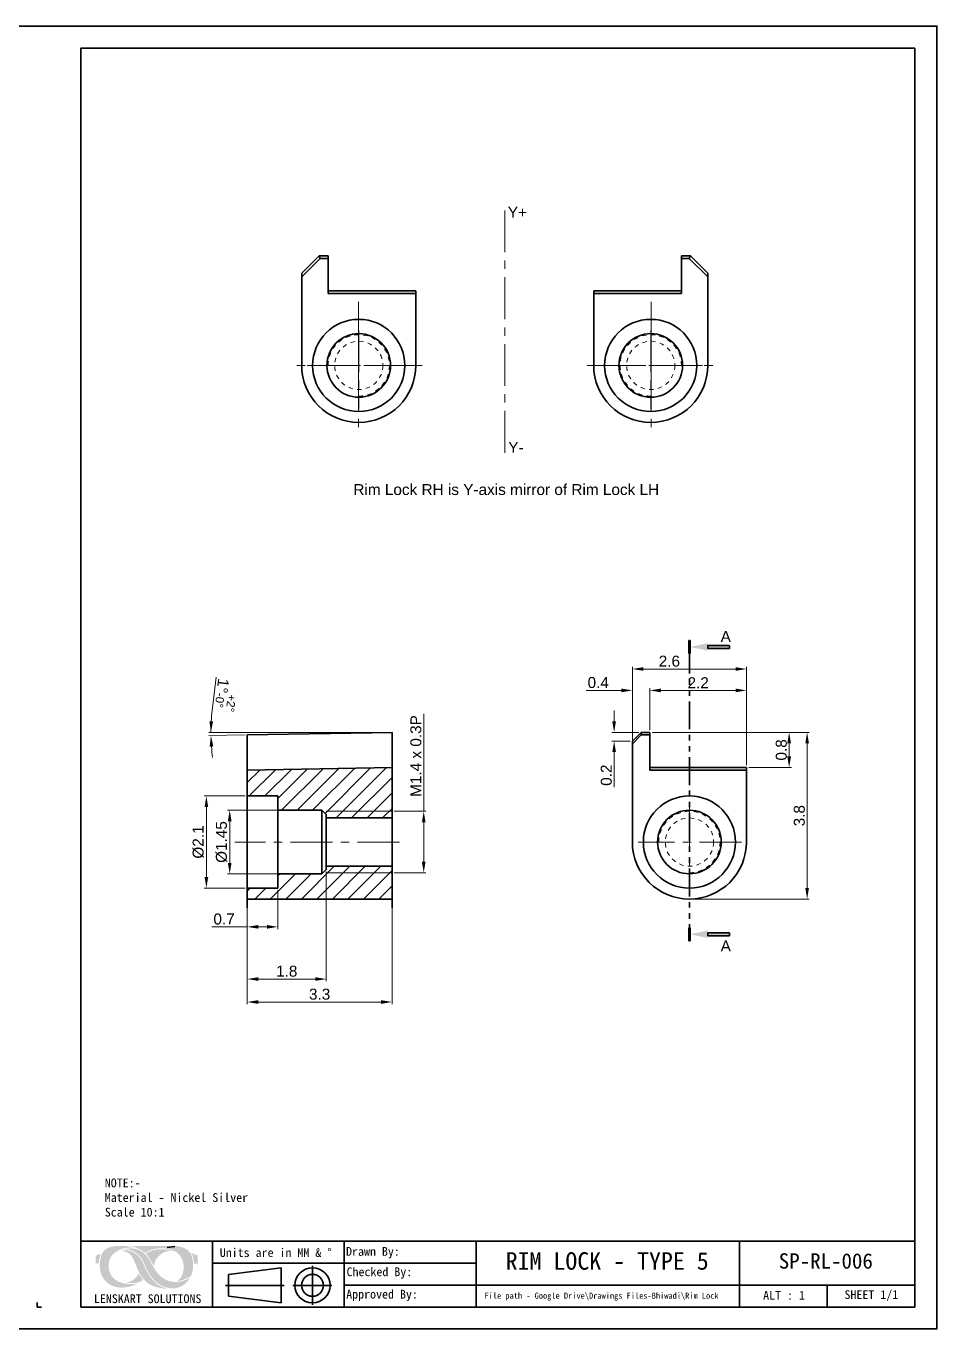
# Model space of a CAD drawing. Header units: millimetres. Extents: x 219 to 785, y 160 to 284.
# Drawn here: x 764.66 to 785.41, y 225.77 to 255.47 of the extents above; entities that cross this region are included whole.
import ezdxf
from ezdxf.enums import TextEntityAlignment as Align

# ---------------------------------------------------------------- set-up
doc = ezdxf.new("R2010")
doc.units = ezdxf.units.MM
for name, pattern in [('CENTER', [50.8, 31.75, -6.35, 6.35, -6.35]), ('HIDDEN', [0.075, 0.05, -0.025]), ('PHANTOM', [63.5, 31.75, -6.35, 6.35, -6.35, 6.35, -6.35])]:
    doc.linetypes.add(name, pattern=pattern)
doc.layers.get('0').update_dxf_attribs({"lineweight": 35})
for name, color, linetype, lineweight in [('Center line', 2, 'CENTER', 18), ('Dimension', 3, 'Continuous', 18), ('Hatch', 6, 'Continuous', 18), ('hidden line', 1, 'HIDDEN', 15), ('Section', 6, 'PHANTOM', 35), ('Text', 4, 'Continuous', 25), ('绘图层', 7, 'Continuous', 13)]:
    doc.layers.add(name, color=color, linetype=linetype, lineweight=lineweight)
doc.layers.add('图框-线条', color=7, linetype='Continuous')
doc.styles.get("Standard").update_dxf_attribs({"font": 'arial.ttf'})
doc.styles.add('宋体', font='SimSun.ttf')
doc.dimstyles.new('SIMPLEX', dxfattribs={"dimtxt": 2.5, "dimasz": 2.5, "dimexe": 0.5, "dimexo": 0.5, "dimgap": 0.5, "dimtad": 1, "dimzin": 0, "dimdsep": 46, "dimtxsty": 'Standard', "dimcen": 0, "dimclrd": 256, "dimclre": 256, "dimclrt": 256, "dimadec": 0, "dimazin": 0, "dimtm": 1e-09, "dimtfac": 0.75, "dimtofl": 0, "dimtmove": 0, "dimatfit": 3, "dimfxl": 1, "dimtzin": 0, "dimlwd": -1, "dimlwe": -1, "dimarcsym": 0})

# ---------------------------------------------------------------- blocks, each defined once
blk = doc.blocks.new('*D238')
at = {"layer": 'Defpoints', "color": 0, "transparency": 16777216}
for p in [(781.271, 239.371), (782.452, 239.371), (779.771, 235.571)]:
    blk.add_point(p, dxfattribs=at)
at = {"layer": 'Dimension', "transparency": 16777216}
for p, q in [((781.321, 239.371), (782.502, 239.371)), ((782.452, 235.821), (782.452, 239.121)), ((779.821, 235.571), (782.502, 235.571))]:
    blk.add_line(p, q, dxfattribs=at)
for points in [[(782.411, 239.121), (782.494, 239.121), (782.452, 239.371)], [(782.411, 235.821), (782.494, 235.821), (782.452, 235.571)]]:
    blk.add_solid(points, dxfattribs=at)
at = {"layer": 'Dimension', "transparency": 16777216, "insert": (782.275, 237.471), "char_height": 0.25, "attachment_point": 5, "rotation": 90}
blk.add_mtext('3.8', dxfattribs=at)
blk = doc.blocks.new('*D239')
at = {"layer": 'Defpoints', "color": 0, "transparency": 16777216}
for p in [(781.071, 240.815), (778.471, 238.973), (781.071, 238.571)]:
    blk.add_point(p, dxfattribs=at)
at = {"layer": 'Dimension', "transparency": 16777216}
for p, q in [((778.471, 239.023), (778.471, 240.865)), ((778.721, 240.815), (780.821, 240.815)), ((781.071, 238.621), (781.071, 240.865))]:
    blk.add_line(p, q, dxfattribs=at)
for points in [[(778.721, 240.856), (778.721, 240.773), (778.471, 240.815)], [(780.821, 240.856), (780.821, 240.773), (781.071, 240.815)]]:
    blk.add_solid(points, dxfattribs=at)
at = {"layer": 'Dimension', "transparency": 16777216, "insert": (779.314, 240.992), "char_height": 0.25, "attachment_point": 5}
blk.add_mtext('2.6', dxfattribs=at)
blk = doc.blocks.new('*D240')
at = {"layer": 'Defpoints', "color": 0, "transparency": 16777216}
for p in [(778.871, 240.327), (778.871, 239.371), (778.471, 238.973)]:
    blk.add_point(p, dxfattribs=at)
at = {"layer": 'Dimension', "transparency": 16777216}
for p, q in [((778.221, 240.327), (777.417, 240.327)), ((778.471, 239.023), (778.471, 240.377)), ((778.871, 239.421), (778.871, 240.377)), ((779.121, 240.327), (779.371, 240.327))]:
    blk.add_line(p, q, dxfattribs=at)
for points in [[(778.221, 240.369), (778.221, 240.285), (778.471, 240.327)], [(779.121, 240.369), (779.121, 240.285), (778.871, 240.327)]]:
    blk.add_solid(points, dxfattribs=at)
at = {"layer": 'Dimension', "transparency": 16777216, "insert": (777.694, 240.505), "char_height": 0.25, "attachment_point": 5}
blk.add_mtext('0.4', dxfattribs=at)
blk = doc.blocks.new('*D241')
at = {"layer": 'Defpoints', "color": 0, "transparency": 16777216}
for p in [(781.071, 240.327), (778.871, 239.371), (781.071, 238.571)]:
    blk.add_point(p, dxfattribs=at)
at = {"layer": 'Dimension', "transparency": 16777216}
for p, q in [((778.871, 239.421), (778.871, 240.377)), ((779.121, 240.327), (780.821, 240.327)), ((781.071, 238.621), (781.071, 240.377))]:
    blk.add_line(p, q, dxfattribs=at)
for points in [[(779.121, 240.369), (779.121, 240.285), (778.871, 240.327)], [(780.821, 240.369), (780.821, 240.285), (781.071, 240.327)]]:
    blk.add_solid(points, dxfattribs=at)
at = {"layer": 'Dimension', "transparency": 16777216, "insert": (779.971, 240.502), "char_height": 0.25, "attachment_point": 5}
blk.add_mtext('2.2', dxfattribs=at)
blk = doc.blocks.new('*D235')
at = {"layer": 'Defpoints', "color": 0, "transparency": 16777216}
for p in [(778.871, 239.371), (781.071, 238.571), (782.043, 238.571)]:
    blk.add_point(p, dxfattribs=at)
at = {"layer": 'Dimension', "transparency": 16777216}
for p, q in [((778.921, 239.371), (782.093, 239.371)), ((782.043, 239.121), (782.043, 238.821)), ((781.121, 238.571), (782.093, 238.571))]:
    blk.add_line(p, q, dxfattribs=at)
for points in [[(782.001, 239.121), (782.085, 239.121), (782.043, 239.371)], [(782.001, 238.821), (782.085, 238.821), (782.043, 238.571)]]:
    blk.add_solid(points, dxfattribs=at)
at = {"layer": 'Dimension', "transparency": 16777216, "insert": (781.865, 238.971), "char_height": 0.25, "attachment_point": 5, "rotation": 90}
blk.add_mtext('0.8', dxfattribs=at)
blk = doc.blocks.new('*D242')
at = {"layer": 'Defpoints', "color": 0, "transparency": 16777216}
for p in [(769.697, 237.921), (768.767, 235.821), (769.697, 235.821)]:
    blk.add_point(p, dxfattribs=at)
at = {"layer": 'Dimension', "transparency": 16777216}
for p, q in [((769.647, 237.921), (768.717, 237.921)), ((768.767, 237.671), (768.767, 236.071)), ((769.647, 235.821), (768.717, 235.821))]:
    blk.add_line(p, q, dxfattribs=at)
for points in [[(768.726, 237.671), (768.809, 237.671), (768.767, 237.921)], [(768.726, 236.071), (768.809, 236.071), (768.767, 235.821)]]:
    blk.add_solid(points, dxfattribs=at)
at = {"layer": 'Dimension', "transparency": 16777216, "insert": (768.583, 236.871), "char_height": 0.25, "attachment_point": 5, "rotation": 90}
blk.add_mtext('%%c2.1', dxfattribs=at)
blk = doc.blocks.new('*D236')
at = {"layer": 'Defpoints', "color": 0, "transparency": 16777216}
for p in [(772.997, 237.571), (772.997, 236.171), (773.718, 236.171)]:
    blk.add_point(p, dxfattribs=at)
at = {"layer": 'Dimension', "transparency": 16777216}
for p, q in [((773.718, 237.571), (773.718, 239.792)), ((773.047, 237.571), (773.768, 237.571)), ((773.718, 236.421), (773.718, 237.321)), ((773.047, 236.171), (773.768, 236.171))]:
    blk.add_line(p, q, dxfattribs=at)
for points in [[(773.676, 237.321), (773.76, 237.321), (773.718, 237.571)], [(773.676, 236.421), (773.76, 236.421), (773.718, 236.171)]]:
    blk.add_solid(points, dxfattribs=at)
at = {"layer": 'Dimension', "transparency": 16777216, "insert": (773.54, 238.831), "char_height": 0.25, "attachment_point": 5, "rotation": 90}
blk.add_mtext('M1.4 x 0.3P', dxfattribs=at)
blk = doc.blocks.new('*D243')
at = {"layer": 'Defpoints', "color": 0, "transparency": 16777216}
for p in [(770.397, 235.821), (769.697, 235.471), (769.697, 234.937)]:
    blk.add_point(p, dxfattribs=at)
at = {"layer": 'Dimension', "transparency": 16777216}
for p, q in [((770.397, 235.771), (770.397, 234.887)), ((769.697, 235.421), (769.697, 234.887)), ((769.697, 234.937), (768.892, 234.937)), ((770.147, 234.937), (769.947, 234.937))]:
    blk.add_line(p, q, dxfattribs=at)
for points in [[(769.947, 234.979), (769.947, 234.896), (769.697, 234.937)], [(770.147, 234.979), (770.147, 234.896), (770.397, 234.937)]]:
    blk.add_solid(points, dxfattribs=at)
at = {"layer": 'Dimension', "transparency": 16777216, "insert": (769.17, 235.115), "char_height": 0.25, "attachment_point": 5}
blk.add_mtext('0.7', dxfattribs=at)
blk = doc.blocks.new('*D237')
at = {"layer": 'Defpoints', "color": 0, "transparency": 16777216}
for p in [(769.697, 235.471), (772.997, 235.471), (769.697, 233.224)]:
    blk.add_point(p, dxfattribs=at)
at = {"layer": 'Dimension', "transparency": 16777216}
for p, q in [((769.697, 235.421), (769.697, 233.174)), ((772.997, 235.421), (772.997, 233.174)), ((772.747, 233.224), (769.947, 233.224))]:
    blk.add_line(p, q, dxfattribs=at)
for points in [[(769.947, 233.265), (769.947, 233.182), (769.697, 233.224)], [(772.747, 233.265), (772.747, 233.182), (772.997, 233.224)]]:
    blk.add_solid(points, dxfattribs=at)
at = {"layer": 'Dimension', "transparency": 16777216, "insert": (771.347, 233.401), "char_height": 0.25, "attachment_point": 5}
blk.add_mtext('3.3', dxfattribs=at)
blk = doc.blocks.new('_FILLED')
at = {"color": 0, "linetype": 'ByBlock'}
blk.add_solid([(0, 0), (-1, 0.214), (-1, -0.214)], dxfattribs=at)
blk = doc.blocks.new('section arrow')
at = {"layer": 'Section'}
h = blk.add_hatch(color=256, dxfattribs=at)
h.dxf.hatch_style = 1
h.paths.add_polyline_path([(6987.516, 2336.116), (6987.516, 2336.053), (6988.016, 2336.053), (6988.016, 2336.116)])
h.paths.add_polyline_path([(6988.416, 2335.935), (6988.448, 2335.935), (6988.448, 2336.235), (6988.416, 2336.235)])
for points in [[(6988.448, 2335.935), (6988.448, 2336.235), (6988.416, 2336.235), (6988.416, 2335.935)], [(6988.016, 2336.116), (6987.516, 2336.116), (6987.516, 2336.053), (6988.016, 2336.053)]]:
    blk.add_lwpolyline(points, close=True, dxfattribs=at)
at = {"layer": 'Section', "xscale": 0.4, "yscale": 0.4, "zscale": 0.4}
blk.add_blockref('_FILLED', (6988.416, 2336.085), dxfattribs=at)
blk = doc.blocks.new('*D244')
at = {"layer": 'Defpoints', "color": 0, "transparency": 16777216}
for p in [(768.87, 239.322), (769.697, 239.312), (772.764, 239.371), (772.997, 239.371), (772.997, 239.371)]:
    blk.add_point(p, dxfattribs=at)
at = {"layer": 'Dimension', "transparency": 16777216}
for p, q in [((768.9, 239.87), (768.993, 240.632)), ((772.714, 239.371), (768.82, 239.371)), ((769.647, 239.311), (768.821, 239.296))]:
    blk.add_line(p, q, dxfattribs=at)
for start, end in [(173.0541, 180), (173.0573, 176.5286), (184.5087, 187.98)]:
    blk.add_arc((772.997, 239.371), 4.127, start, end, dxfattribs=at)
for points in [[(768.919, 239.62), (768.836, 239.622), (768.87, 239.371)], [(768.841, 239.045), (768.925, 239.049), (768.871, 239.297)]]:
    blk.add_solid(points, dxfattribs=at)
at = {"layer": 'Dimension', "transparency": 16777216, "insert": (769.216, 240.218), "char_height": 0.25, "attachment_point": 5, "rotation": 263.0541}
blk.add_mtext('1°{\\H0.1875;\\S+2°^ -0°;}', dxfattribs=at)
blk = doc.blocks.new('*D245')
at = {"layer": 'Defpoints', "color": 0, "transparency": 16777216}
for p in [(770.897, 237.596), (769.298, 236.146), (770.897, 236.146)]:
    blk.add_point(p, dxfattribs=at)
at = {"layer": 'Dimension', "transparency": 16777216}
for p, q in [((770.847, 237.596), (769.248, 237.596)), ((769.298, 237.346), (769.298, 236.396)), ((770.847, 236.146), (769.248, 236.146))]:
    blk.add_line(p, q, dxfattribs=at)
for points in [[(769.256, 237.346), (769.34, 237.346), (769.298, 237.596)], [(769.256, 236.396), (769.34, 236.396), (769.298, 236.146)]]:
    blk.add_solid(points, dxfattribs=at)
at = {"layer": 'Dimension', "transparency": 16777216, "insert": (769.113, 236.871), "char_height": 0.25, "attachment_point": 5, "rotation": 90}
blk.add_mtext('%%c1.45', dxfattribs=at)
blk = doc.blocks.new('*D246')
at = {"layer": 'Defpoints', "color": 0, "transparency": 16777216}
for p in [(771.497, 236.246), (769.697, 235.471), (771.497, 233.747)]:
    blk.add_point(p, dxfattribs=at)
at = {"layer": 'Dimension', "transparency": 16777216}
for p, q in [((771.497, 236.196), (771.497, 233.697)), ((769.697, 235.421), (769.697, 233.697)), ((769.947, 233.747), (771.247, 233.747))]:
    blk.add_line(p, q, dxfattribs=at)
for points in [[(769.947, 233.789), (769.947, 233.706), (769.697, 233.747)], [(771.247, 233.789), (771.247, 233.706), (771.497, 233.747)]]:
    blk.add_solid(points, dxfattribs=at)
at = {"layer": 'Dimension', "transparency": 16777216, "insert": (770.597, 233.925), "char_height": 0.25, "attachment_point": 5}
blk.add_mtext('1.8', dxfattribs=at)
blk = doc.blocks.new('*D247')
at = {"layer": 'Defpoints', "color": 0, "transparency": 16777216}
for p in [(778.056, 239.171), (778.471, 239.171), (778.671, 239.371)]:
    blk.add_point(p, dxfattribs=at)
at = {"layer": 'Dimension', "transparency": 16777216}
for p, q in [((778.056, 239.621), (778.056, 239.871)), ((778.621, 239.371), (778.006, 239.371)), ((778.421, 239.171), (778.006, 239.171)), ((778.056, 238.921), (778.056, 238.119))]:
    blk.add_line(p, q, dxfattribs=at)
for points in [[(778.014, 239.621), (778.097, 239.621), (778.056, 239.371)], [(778.014, 238.921), (778.097, 238.921), (778.056, 239.171)]]:
    blk.add_solid(points, dxfattribs=at)
at = {"layer": 'Dimension', "transparency": 16777216, "insert": (777.878, 238.395), "char_height": 0.25, "attachment_point": 5, "rotation": 90}
blk.add_mtext('0.2', dxfattribs=at)

msp = doc.modelspace()

# ---------------------------------------------------------------- hatches: boundary and pattern name
at = {"layer": 'Hatch'}
h = msp.add_hatch(dxfattribs=at)
h.set_pattern_fill('ANSI31', color=256, scale=2)
h.set_pattern_definition([(45, (-38.9931, 303.87397), (-0.176776695, 0.176776695), [])])
h.paths.add_polyline_path([(769.697, 238.506), (769.697, 237.921), (770.397, 237.921), (770.397, 237.596), (771.397, 237.596), (771.497, 237.496), (771.497, 237.421), (772.997, 237.421), (772.997, 238.571)])
h.paths.add_polyline_path([(772.997, 235.571), (772.997, 236.321), (771.497, 236.321), (771.497, 236.246), (771.397, 236.146), (770.397, 236.146), (770.397, 235.821), (769.697, 235.821), (769.697, 235.571)])
at = {"layer": '图框-线条', "lineweight": 0, "ltscale": 0.1}
h = msp.add_hatch(color=252, dxfattribs=at)
edge = h.paths.add_edge_path()
edge.add_spline(control_points=[(766.245, 227.441), (766.245, 227.441), (766.245, 227.269), (766.245, 227.269), (766.245, 227.269), (766.245, 227.269), (766.316, 227.269), (766.316, 227.269), (766.316, 227.269), (766.321, 227.31), (766.322, 227.344), (766.33, 227.384), (766.33, 227.384), (766.337, 227.419), (766.347, 227.454), (766.36, 227.485), (766.36, 227.485), (766.36, 227.485), (766.245, 227.441), (766.245, 227.441)], knot_values=[0, 0, 0, 0, 0.166667, 0.166667, 0.166667, 0.166667, 0.333333, 0.333333, 0.333333, 0.333333, 0.5, 0.5, 0.5, 0.5, 0.666667, 0.666667, 0.666667, 0.666667, 1, 1, 1, 1], degree=3, periodic=0)
edge = h.paths.add_edge_path()
edge.add_spline(control_points=[(768.485, 227.262), (768.485, 227.262), (768.566, 227.261), (768.566, 227.261), (768.566, 227.261), (768.566, 227.261), (768.566, 227.447), (768.566, 227.447), (768.566, 227.447), (768.566, 227.447), (768.425, 227.503), (768.425, 227.503), (768.425, 227.503), (768.439, 227.467), (768.455, 227.441), (768.466, 227.396), (768.466, 227.396), (768.478, 227.351), (768.481, 227.311), (768.485, 227.262)], knot_values=[0, 0, 0, 0, 0.166667, 0.166667, 0.166667, 0.166667, 0.333333, 0.333333, 0.333333, 0.333333, 0.5, 0.5, 0.5, 0.5, 0.666667, 0.666667, 0.666667, 0.666667, 1, 1, 1, 1], degree=3, periodic=0)
edge = h.paths.add_edge_path(flags=17)
edge.add_spline(control_points=[(766.937, 226.828), (766.95, 226.817), (767.032, 226.815), (767.047, 226.815), (767.047, 226.815), (767.135, 226.812), (767.267, 226.834), (767.324, 226.889), (767.324, 226.889), (767.319, 226.897), (767.316, 226.901), (767.31, 226.907), (767.31, 226.907), (767.31, 226.907), (767.223, 227.036), (767.223, 227.036), (767.223, 227.036), (767.202, 227.01), (767.193, 226.961), (767.113, 226.899), (767.113, 226.899), (767.066, 226.863), (767.01, 226.838), (766.937, 226.828)], knot_values=[0, 0, 0, 0, 0.142857, 0.142857, 0.142857, 0.142857, 0.285714, 0.285714, 0.285714, 0.285714, 0.428571, 0.428571, 0.428571, 0.428571, 0.571429, 0.571429, 0.571429, 0.571429, 0.714286, 0.714286, 0.714286, 0.714286, 1, 1, 1, 1], degree=3, periodic=0)
edge = h.paths.add_edge_path(flags=17)
edge.add_spline(control_points=[(767.392, 227.485), (767.397, 227.477), (767.398, 227.478), (767.404, 227.471), (767.404, 227.471), (767.469, 227.397), (767.562, 227.217), (767.574, 227.205), (767.574, 227.205), (767.58, 227.355), (767.705, 227.486), (767.829, 227.529), (767.829, 227.529), (767.893, 227.552), (767.928, 227.552), (768.001, 227.546), (768.001, 227.546), (767.977, 227.565), (767.876, 227.581), (767.851, 227.584), (767.851, 227.584), (767.729, 227.598), (767.554, 227.587), (767.446, 227.526), (767.446, 227.526), (767.429, 227.517), (767.398, 227.497), (767.392, 227.485)], knot_values=[0, 0, 0, 0, 0.125, 0.125, 0.125, 0.125, 0.25, 0.25, 0.25, 0.25, 0.375, 0.375, 0.375, 0.375, 0.5, 0.5, 0.5, 0.5, 0.625, 0.625, 0.625, 0.625, 0.75, 0.75, 0.75, 0.75, 1, 1, 1, 1], degree=3, periodic=0)
edge = h.paths.add_edge_path()
edge.add_spline(control_points=[(767.334, 227.25), (767.293, 227.342), (767.28, 227.367), (767.216, 227.436), (767.216, 227.436), (767.129, 227.53), (766.994, 227.577), (766.862, 227.559), (766.862, 227.559), (766.853, 227.558), (766.845, 227.557), (766.837, 227.555), (766.837, 227.555), (766.837, 227.555), (766.814, 227.548), (766.814, 227.548), (766.814, 227.548), (766.89, 227.544), (766.95, 227.533), (767.001, 227.495), (767.001, 227.495), (767.052, 227.457), (767.071, 227.426), (767.104, 227.36), (767.104, 227.36), (767.156, 227.252), (767.192, 227.131), (767.251, 227.03), (767.251, 227.03), (767.314, 226.924), (767.376, 226.846), (767.482, 226.784), (767.482, 226.784), (767.567, 226.734), (767.746, 226.687), (767.865, 226.692), (767.865, 226.692), (767.852, 226.698), (767.834, 226.701), (767.818, 226.705), (767.818, 226.705), (767.597, 226.773), (767.469, 226.961), (767.372, 227.166), (767.372, 227.166), (767.359, 227.194), (767.346, 227.222), (767.334, 227.25)], knot_values=[0, 0, 0, 0, 0.076923, 0.076923, 0.076923, 0.076923, 0.153846, 0.153846, 0.153846, 0.153846, 0.230769, 0.230769, 0.230769, 0.230769, 0.307692, 0.307692, 0.307692, 0.307692, 0.384615, 0.384615, 0.384615, 0.384615, 0.461538, 0.461538, 0.461538, 0.461538, 0.538462, 0.538462, 0.538462, 0.538462, 0.615385, 0.615385, 0.615385, 0.615385, 0.692308, 0.692308, 0.692308, 0.692308, 0.769231, 0.769231, 0.769231, 0.769231, 0.846154, 0.846154, 0.846154, 0.846154, 1, 1, 1, 1], degree=3, periodic=0)
edge = h.paths.add_edge_path()
edge.add_spline(control_points=[(768.396, 226.935), (768.393, 226.935), (768.311, 226.896), (768.294, 226.89), (768.294, 226.89), (768.259, 226.876), (768.217, 226.863), (768.178, 226.855), (768.178, 226.855), (768.08, 226.837), (768.009, 226.837), (767.916, 226.864), (767.916, 226.864), (767.757, 226.91), (767.665, 227.021), (767.59, 227.137), (767.59, 227.137), (767.458, 227.343), (767.404, 227.542), (767.15, 227.596), (767.15, 227.596), (767.107, 227.605), (767.055, 227.609), (767.01, 227.605), (767.01, 227.605), (766.98, 227.603), (766.908, 227.596), (766.886, 227.583), (766.886, 227.583), (766.998, 227.585), (767.086, 227.563), (767.165, 227.506), (767.165, 227.506), (767.331, 227.388), (767.336, 227.263), (767.422, 227.109), (767.422, 227.109), (767.464, 227.035), (767.494, 226.978), (767.551, 226.911), (767.551, 226.911), (767.67, 226.772), (767.796, 226.71), (767.99, 226.696), (767.99, 226.696), (768.084, 226.689), (768.178, 226.73), (768.24, 226.769), (768.24, 226.769), (768.283, 226.796), (768.316, 226.83), (768.348, 226.867), (768.348, 226.867), (768.365, 226.886), (768.383, 226.914), (768.396, 226.935)], knot_values=[0, 0, 0, 0, 0.066667, 0.066667, 0.066667, 0.066667, 0.133333, 0.133333, 0.133333, 0.133333, 0.2, 0.2, 0.2, 0.2, 0.266667, 0.266667, 0.266667, 0.266667, 0.333333, 0.333333, 0.333333, 0.333333, 0.4, 0.4, 0.4, 0.4, 0.466667, 0.466667, 0.466667, 0.466667, 0.533333, 0.533333, 0.533333, 0.533333, 0.6, 0.6, 0.6, 0.6, 0.666667, 0.666667, 0.666667, 0.666667, 0.733333, 0.733333, 0.733333, 0.733333, 0.8, 0.8, 0.8, 0.8, 0.866667, 0.866667, 0.866667, 0.866667, 1, 1, 1, 1], degree=3, periodic=0)
edge = h.paths.add_edge_path()
edge.add_spline(control_points=[(767.376, 227.501), (767.432, 227.545), (767.449, 227.559), (767.531, 227.582), (767.531, 227.582), (767.718, 227.634), (767.959, 227.62), (768.106, 227.505), (768.106, 227.505), (768.186, 227.442), (768.251, 227.331), (768.248, 227.177), (768.248, 227.177), (768.245, 227.062), (768.217, 226.952), (768.126, 226.886), (768.126, 226.886), (768.12, 226.881), (768.096, 226.866), (768.09, 226.864), (768.09, 226.864), (768.179, 226.859), (768.318, 226.919), (768.392, 226.961), (768.392, 226.961), (768.419, 226.976), (768.417, 226.974), (768.428, 227.006), (768.428, 227.006), (768.475, 227.132), (768.476, 227.307), (768.434, 227.43), (768.434, 227.43), (768.414, 227.486), (768.393, 227.516), (768.356, 227.552), (768.356, 227.552), (768.28, 227.629), (768.129, 227.664), (768.02, 227.664), (768.02, 227.664), (767.698, 227.664), (767.367, 227.667), (767.046, 227.664), (767.046, 227.664), (767.069, 227.654), (767.111, 227.644), (767.138, 227.634), (767.138, 227.634), (767.165, 227.624), (767.283, 227.569), (767.306, 227.555), (767.306, 227.555), (767.338, 227.535), (767.371, 227.505), (767.376, 227.501)], knot_values=[0, 0, 0, 0, 0.066667, 0.066667, 0.066667, 0.066667, 0.133333, 0.133333, 0.133333, 0.133333, 0.2, 0.2, 0.2, 0.2, 0.266667, 0.266667, 0.266667, 0.266667, 0.333333, 0.333333, 0.333333, 0.333333, 0.4, 0.4, 0.4, 0.4, 0.466667, 0.466667, 0.466667, 0.466667, 0.533333, 0.533333, 0.533333, 0.533333, 0.6, 0.6, 0.6, 0.6, 0.666667, 0.666667, 0.666667, 0.666667, 0.733333, 0.733333, 0.733333, 0.733333, 0.8, 0.8, 0.8, 0.8, 0.866667, 0.866667, 0.866667, 0.866667, 1, 1, 1, 1], degree=3, periodic=0)
edge = h.paths.add_edge_path()
edge.add_spline(control_points=[(767.198, 226.806), (767.184, 226.807), (767.158, 226.801), (767.142, 226.799), (767.142, 226.799), (766.885, 226.775), (766.581, 226.843), (766.544, 227.157), (766.544, 227.157), (766.527, 227.304), (766.573, 227.436), (766.69, 227.517), (766.69, 227.517), (766.808, 227.598), (766.925, 227.629), (767.098, 227.625), (767.098, 227.625), (767.098, 227.625), (767.029, 227.644), (767.029, 227.644), (767.029, 227.644), (766.876, 227.677), (766.647, 227.678), (766.512, 227.611), (766.512, 227.611), (766.436, 227.573), (766.394, 227.516), (766.364, 227.421), (766.364, 227.421), (766.315, 227.259), (766.329, 227.009), (766.451, 226.881), (766.451, 226.881), (766.466, 226.865), (766.474, 226.853), (766.492, 226.838), (766.492, 226.838), (766.511, 226.823), (766.515, 226.818), (766.539, 226.801), (766.539, 226.801), (766.697, 226.689), (766.902, 226.696), (767.082, 226.756), (767.082, 226.756), (767.103, 226.763), (767.124, 226.771), (767.143, 226.78), (767.143, 226.78), (767.155, 226.785), (767.191, 226.804), (767.198, 226.806)], knot_values=[0, 0, 0, 0, 0.071429, 0.071429, 0.071429, 0.071429, 0.142857, 0.142857, 0.142857, 0.142857, 0.214286, 0.214286, 0.214286, 0.214286, 0.285714, 0.285714, 0.285714, 0.285714, 0.357143, 0.357143, 0.357143, 0.357143, 0.428571, 0.428571, 0.428571, 0.428571, 0.5, 0.5, 0.5, 0.5, 0.571429, 0.571429, 0.571429, 0.571429, 0.642857, 0.642857, 0.642857, 0.642857, 0.714286, 0.714286, 0.714286, 0.714286, 0.785714, 0.785714, 0.785714, 0.785714, 0.857143, 0.857143, 0.857143, 0.857143, 1, 1, 1, 1], degree=3, periodic=0)

# ---------------------------------------------------------------- linework, layer by layer
for p, q in [((784.909, 226.271), (784.909, 254.971)), ((770.938, 249.837), (771.336, 250.235)), ((770.938, 249.752), (771.361, 250.175)), ((771.336, 250.235), (771.538, 250.235)), ((771.336, 250.235), (771.361, 250.175)), ((771.361, 250.175), (771.538, 250.175)), ((771.538, 250.235), (771.538, 249.375)), ((779.792, 250.235), (779.59, 250.235)), ((779.59, 250.235), (779.59, 249.375)), ((779.767, 250.175), (779.59, 250.175)), ((779.792, 250.235), (779.767, 250.175)), ((780.19, 249.752), (779.767, 250.175)), ((780.19, 249.837), (779.792, 250.235)), ((770.938, 247.735), (770.938, 249.837)), ((771.538, 249.375), (771.538, 250.035)), ((779.59, 249.375), (779.59, 250.035)), ((780.19, 247.735), (780.19, 249.837)), ((771.538, 249.435), (773.538, 249.435)), ((771.538, 249.375), (773.538, 249.375)), ((773.538, 249.435), (773.538, 247.735)), ((777.59, 249.435), (777.59, 247.735)), ((779.59, 249.435), (777.59, 249.435)), ((779.59, 249.375), (777.59, 249.375)), ((770.938, 249.159), (770.938, 247.735)), ((780.19, 249.159), (780.19, 247.735)), ((772.231, 246.335), (772.231, 246.335)), ((772.231, 246.235), (772.231, 246.235)), ((778.897, 246.335), (778.897, 246.335)), ((778.897, 246.235), (778.897, 246.235)), ((772.997, 239.371), (769.697, 239.312)), ((769.697, 239.312), (769.697, 235.371)), ((772.997, 239.371), (772.997, 235.371)), ((778.671, 239.371), (778.471, 239.171)), ((778.671, 239.312), (778.471, 239.112)), ((778.471, 236.871), (778.471, 239.171)), ((778.671, 239.371), (778.871, 239.371)), ((778.671, 239.312), (778.671, 239.371)), ((778.671, 239.312), (778.871, 239.312)), ((778.871, 239.371), (778.871, 238.511)), ((778.871, 238.511), (778.871, 239.171)), ((772.997, 238.571), (769.697, 238.506)), ((778.871, 238.571), (781.071, 238.571)), ((778.871, 238.511), (781.071, 238.511)), ((781.071, 238.571), (781.071, 236.871)), ((778.471, 238.296), (778.471, 236.871)), ((770.397, 237.921), (769.697, 237.921)), ((770.397, 237.571), (770.397, 237.921)), ((771.397, 237.596), (770.397, 237.596)), ((770.397, 237.571), (770.397, 236.321)), ((771.397, 237.596), (771.497, 237.496)), ((771.397, 237.596), (771.397, 236.146)), ((771.497, 236.246), (771.497, 237.496)), ((772.997, 237.421), (771.497, 237.421)), ((770.397, 236.321), (770.397, 235.821)), ((771.397, 236.146), (770.397, 236.146)), ((771.397, 236.146), (771.497, 236.246)), ((772.997, 236.321), (771.497, 236.321)), ((770.397, 235.821), (769.697, 235.821)), ((772.997, 235.571), (769.697, 235.571)), ((779.771, 235.371), (779.771, 235.371)), ((765.909, 227.771), (784.909, 227.771)), ((768.909, 227.771), (768.909, 226.271)), ((771.909, 227.771), (771.909, 226.271)), ((774.909, 227.771), (774.909, 226.771)), ((780.909, 226.271), (780.909, 227.771)), ((768.909, 227.271), (774.909, 227.271)), ((771.184, 226.321), (771.184, 227.21)), ((769.269, 227.015), (770.469, 227.165)), ((769.269, 227.015), (769.269, 226.515)), ((770.469, 227.165), (770.469, 226.365)), ((769.203, 226.765), (770.542, 226.765)), ((770.739, 226.765), (771.628, 226.765)), ((771.909, 226.771), (784.909, 226.771)), ((774.909, 226.771), (774.909, 226.271)), ((782.909, 226.271), (782.909, 226.771)), ((764.909, 226.271), (764.909, 226.371)), ((769.269, 226.515), (770.469, 226.365)), ((764.909, 226.271), (765.009, 226.271)), ((765.909, 226.271), (784.909, 226.271))]:
    msp.add_line(p, q)
at = {"color": 7}
msp.add_line((768.049, 227.65), (767.871, 227.628), dxfattribs=at)
msp.add_lwpolyline([(764.409, 225.771), (785.409, 225.771), (785.409, 255.471), (764.409, 255.471)], close=True)
msp.add_lwpolyline([(765.909, 226.271), (765.909, 254.971), (784.909, 254.971)])
for centre, radius in [((772.238, 247.735), 1.05), ((778.89, 247.735), 1.05), ((772.238, 247.735), 0.725), ((778.89, 247.735), 0.725), ((779.771, 236.871), 1.05), ((779.771, 236.871), 0.725), ((771.184, 226.765), 0.4), ((771.184, 226.765), 0.25)]:
    msp.add_circle(centre, radius)
for centre in [(772.238, 247.735), (778.89, 247.735), (779.771, 236.871)]:
    msp.add_arc(centre, 1.3, 180, 0)
at = {"layer": 'Center line', "ltscale": 0.03}
for p, q in [((775.564, 245.744), (775.564, 251.353)), ((772.231, 249.188), (772.231, 246.281)), ((778.897, 249.188), (778.897, 246.281)), ((772.231, 248.535), (772.231, 246.735)), ((772.238, 248.535), (772.238, 246.735)), ((778.89, 248.535), (778.89, 246.735)), ((778.897, 248.535), (778.897, 246.735)), ((773.685, 247.735), (770.778, 247.735)), ((773.416, 247.735), (771.06, 247.735)), ((773.423, 247.735), (771.067, 247.735)), ((777.443, 247.735), (780.35, 247.735)), ((777.705, 247.735), (780.062, 247.735)), ((777.712, 247.735), (780.068, 247.735)), ((779.771, 237.671), (779.771, 235.871)), ((773.163, 236.871), (769.413, 236.871)), ((780.956, 236.871), (778.6, 236.871))]:
    msp.add_line(p, q, dxfattribs=at)
at = {"layer": 'Center line'}
msp.add_line((772.997, 239.371), (772.764, 239.371), dxfattribs=at)
at = {"layer": 'Dimension'}
for p, q in [((771.497, 237.571), (772.997, 237.571)), ((772.997, 237.571), (771.497, 237.571)), ((771.497, 236.171), (772.997, 236.171)), ((772.997, 236.171), (771.497, 236.171))]:
    msp.add_line(p, q, dxfattribs=at)
at = {"layer": 'hidden line', "ltscale": 0.5}
for centre in [(772.238, 247.735), (778.89, 247.735), (779.771, 236.871)]:
    msp.add_circle(centre, 0.55, dxfattribs=at)
for centre, start, end in [((772.238, 247.735), 270, 180), ((778.89, 247.735), 0, 270), ((779.771, 236.871), 270, 180)]:
    msp.add_arc(centre, 0.7, start, end, dxfattribs=at)
at = {"layer": 'Section', "ltscale": 0.02}
msp.add_line((779.771, 241.345), (779.771, 234.618), dxfattribs=at)

# ---------------------------------------------------------------- block references
at = {"layer": 'Section', "xscale": -1}
for p in [(7768.203, -2094.767), (7768.203, -2101.317)]:
    msp.add_blockref('section arrow', p, dxfattribs=at)

# ---------------------------------------------------------------- texts
at = {"layer": 'Text'}
for s, p in [('Y+', (775.852, 251.226)), ('Y-', (775.819, 245.868)), ('Rim Lock RH is Y-axis mirror of Rim Lock LH', (775.598, 244.906)), ('A', (780.599, 241.556)), ('A', (780.599, 234.503))]:
    msp.add_text(s, height=0.25, dxfattribs=at).set_placement(p, align=Align.MIDDLE_CENTER)
at = {"layer": '绘图层', "color": 7, "linetype": 'ByBlock', "lineweight": 9, "attachment_point": 5, "style": '宋体'}
for s, insert, char_height, width in [('\\pxql;{\\fNSimSun|b0|i0|c0|p49;NOTE:-\\PMaterial - Nickel Silver\\PScale 10:1}', (769.631, 228.765), 0.2, 6.35721), ('\\pxql;{\\fNSimSun|b0|i0|c0|p49;Units are in MM & %%D}', (770.599, 227.509), 0.2, 3.05443), ('\\pxql;{\\fNSimSun|b0|i0|c0|p49;Drawn By: }', (773.476, 227.509), 0.2, 3.05443), ('\\pxqc;{\\fNSimSun|b0|i0|c0|p49;RIM LOCK - TYPE 5}', (777.897, 227.318), 0.4, 5.26635), ('{\\fNSimSun|b0|i0|c0|p49;SP-RL-006}', (782.878, 227.318), 0.35, 4.64697), ('\\pxql;{\\fNSimSun|b0|i0|c0|p49;Checked By: }', (773.105, 227.045), 0.2, 2.29015), ('\\pxql;{\\fNSimSun|b0|i0|c0|p49;Approved By:}', (773.097, 226.534), 0.2, 2.29015), ('\\pxql;{\\fNSimSun|b0|i0|c0|p49;File path - Google Drive\\\\Drawings Files-Bhiwadi\\\\Rim Lock}', (779.597, 226.507), 0.14, 8.989), ('{\\fNSimSun|b0|i0|c0|p49;ALT : 1}', (781.927, 226.537), 0.2, 1.72791), ('{\\fNSimSun|b0|i0|c0|p49;SHEET 1/1}', (783.915, 226.529), 0.2, 1.72791), ('{\\fSimSun|b0|i0|c134|p2;LENSKART SOLUTIONS}', (767.429, 226.459), 0.2, 5.89745)]:
    msp.add_mtext(s, dxfattribs=dict(at, insert=insert, char_height=char_height, width=width))

# ---------------------------------------------------------------- dimensions: what is measured, and where the dimension line sits
at = {"layer": 'Dimension'}
dim = msp.add_angular_dim_2l(base=(768.87, 239.322), line1=((772.997, 239.371), (772.764, 239.371)), line2=((772.997, 239.371), (769.697, 239.312)), dimstyle='SIMPLEX', override={"dimscale": 0.1, "dimgap": 0.5, "dimdec": 1, "dimtol": 1, "dimlim": 0, "dimtp": 2, "dimtm": 1e-09}, dxfattribs=at)
dim.commit()
dim.dimension.update_dxf_attribs({"geometry": '*D244', "text_midpoint": (769.216, 240.218)})
for base, p2, picture, middle in [((781.071, 240.815), (781.071, 238.571), '*D239', (779.314, 240.815)), ((778.871, 240.327), (778.871, 239.371), '*D240', (777.694, 240.327))]:
    dim = msp.add_linear_dim(base=base, p1=(778.471, 238.973), p2=p2, dimstyle='SIMPLEX', override={"dimscale": 0.1, "dimdec": 1}, dxfattribs=at)
    dim.commit()
    dim.dimension.update_dxf_attribs({"geometry": picture, "text_midpoint": middle, "dimtype": 160})
for base, p1, p2, picture, middle in [((781.071, 240.327), (778.871, 239.371), (781.071, 238.571), '*D241', (779.971, 240.502)), ((771.497, 233.747), (769.697, 235.471), (771.497, 236.246), '*D246', (770.597, 233.925))]:
    dim = msp.add_linear_dim(base=base, p1=p1, p2=p2, dimstyle='SIMPLEX', override={"dimscale": 0.1, "dimdec": 1}, dxfattribs=at)
    dim.commit()
    dim.dimension.update_dxf_attribs({"geometry": picture, "text_midpoint": middle})
dim = msp.add_linear_dim(base=(773.718, 236.171), p1=(772.997, 237.571), p2=(772.997, 236.171), angle=90, text='M<>', dimstyle='SIMPLEX', override={"dimscale": 0.1, "dimdec": 1, "dimpost": ' x 0.3P'}, dxfattribs=at)
dim.commit()
dim.dimension.update_dxf_attribs({"geometry": '*D236', "text_midpoint": (773.718, 238.831), "dimtype": 160})
dim = msp.add_linear_dim(base=(778.056, 239.171), p1=(778.671, 239.371), p2=(778.471, 239.171), angle=90, dimstyle='SIMPLEX', override={"dimscale": 0.1, "dimdec": 1}, dxfattribs=at)
dim.commit()
dim.dimension.update_dxf_attribs({"geometry": '*D247', "text_midpoint": (777.878, 238.395)})
for base, p1, p2, angle, override, picture, middle in [((782.043, 238.571), (778.871, 239.371), (781.071, 238.571), 90, {"dimscale": 0.1, "dimdec": 1}, '*D235', (782.043, 238.971)), ((782.452, 239.371), (779.771, 235.571), (781.271, 239.371), 90, {"dimscale": 0.1, "dimdec": 1}, '*D238', (782.452, 237.471)), ((768.767, 235.821), (769.697, 237.921), (769.697, 235.821), 90, {"dimscale": 0.1, "dimdec": 1, "dimpost": '%%c<>'}, '*D242', (768.767, 236.871)), ((769.298, 236.146), (770.897, 237.596), (770.897, 236.146), 90, {"dimscale": 0.1, "dimpost": '%%c<>'}, '*D245', (769.298, 236.871)), ((769.697, 234.937), (770.397, 235.821), (769.697, 235.471), 180, {"dimscale": 0.1, "dimdec": 1}, '*D243', (769.17, 234.937)), ((769.697, 233.224), (772.997, 235.471), (769.697, 235.471), 180, {"dimscale": 0.1, "dimdec": 1}, '*D237', (771.347, 233.224))]:
    dim = msp.add_linear_dim(base=base, p1=p1, p2=p2, angle=angle, dimstyle='SIMPLEX', override=override, dxfattribs=at)
    dim.commit()
    dim.dimension.update_dxf_attribs({"geometry": picture, "text_midpoint": middle, "dimtype": 160})

doc.saveas('drawing.dxf')
